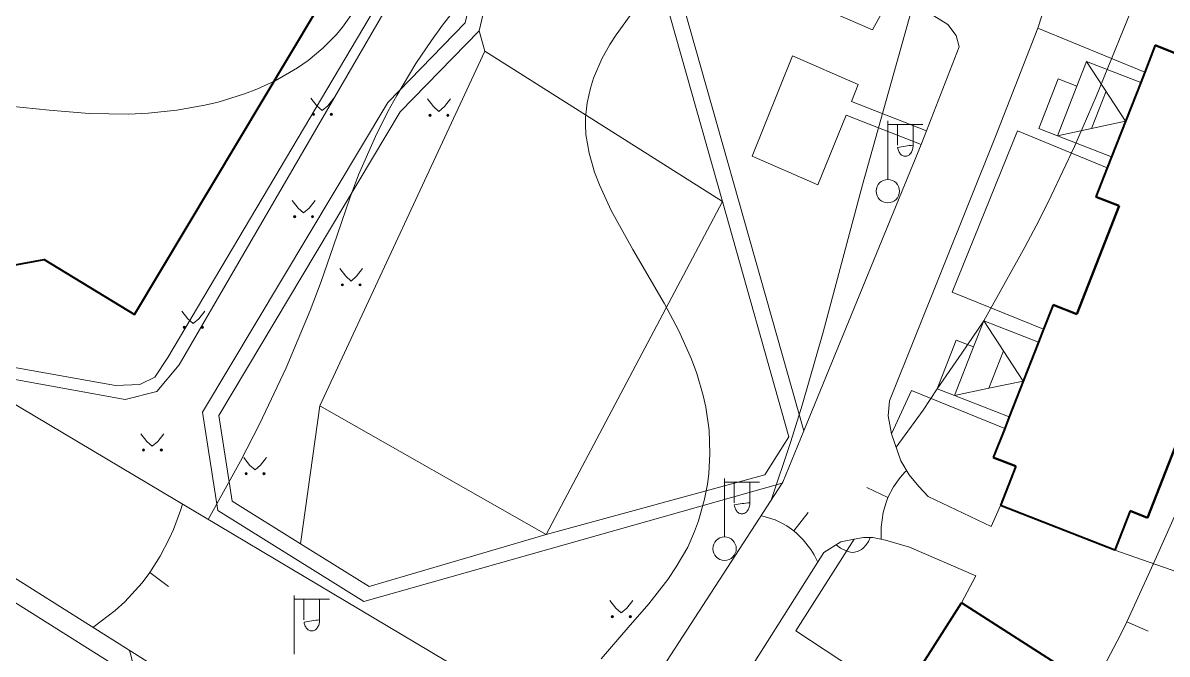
# Model space of a CAD drawing. Extents: x 1000 to 4000, y -5000 to -1000.
# Drawn here: x 1287.2 to 1385.1, y -4195.4 to -4141.5 of the extents above; entities that cross this region are included whole.
import ezdxf

# ---------------------------------------------------------------- set-up
doc = ezdxf.new("R2010")
doc.units = 0
doc.header["$MEASUREMENT"] = 0
for name, color, linetype in [('СЛОЙ_11', 7, 'CONTINUOUS'), ('СЛОЙ_24', 7, 'CONTINUOUS'), ('СЛОЙ_3', 7, 'CONTINUOUS'), ('СЛОЙ_40', 7, 'CONTINUOUS'), ('СЛОЙ_41', 7, 'CONTINUOUS'), ('СЛОЙ_50', 7, 'CONTINUOUS'), ('СЛОЙ_6', 7, 'CONTINUOUS'), ('СЛОЙ_7', 7, 'CONTINUOUS')]:
    doc.layers.add(name, color=color, linetype=linetype)

msp = doc.modelspace()

# ---------------------------------------------------------------- linework, layer by layer
at = {"layer": 'СЛОЙ_11', "color": 253, "linetype": 'Continuous', "lineweight": 0}
for points in [[(1380.614, -4186.54), (1388.947, -4189.455), (1398.981, -4166.741), (1410.26, -4137.126), (1416.213, -4119.963)], [(1255.005, -4166.234), (1295.993, -4173.678), (1298.687, -4172.986), (1300.622, -4170.706), (1322.015, -4133.843)]]:
    msp.add_lwpolyline(points, dxfattribs=at)
at = {"layer": 'СЛОЙ_24', "color": 253, "linetype": 'Continuous', "lineweight": 0}
msp.add_line((1353.341, -4193.451), (1360.428, -4198.082), dxfattribs=at)
for points in [[(1377.968, -4124.698), (1375.878, -4130.19), (1375.878, -4132.848), (1375.666, -4135.116), (1375.453, -4137.526), (1374.036, -4141.933)], [(1316.396, -4190.939), (1303.911, -4183.163), (1302.61, -4174.754), (1318.448, -4148.27), (1325.062, -4141.488), (1327.27, -4132.124), (1327.643, -4126.948)], [(1310.99, -4186.007), (1305.131, -4182.358), (1303.996, -4175.024), (1319.507, -4149.085), (1326.27, -4142.151), (1328.587, -4132.325), (1328.939, -4127.434)], [(1339.942, -4131.562), (1347.064, -4156.736)], [(1341.521, -4132.154), (1354.021, -4176.336)], [(1299.629, -4170.075), (1321.39, -4133.408)], [(1355.911, -4137.551), (1355.284, -4140.08), (1359.891, -4142.083), (1361.326, -4139.456), (1365.153, -4140.889), (1366.348, -4141.605), (1367.066, -4142.56), (1367.305, -4143.516), (1364.515, -4150.708)], [(1374.036, -4141.933), (1370.424, -4151.182)], [(1383.192, -4145.68), (1374.036, -4141.933)], [(1353.069, -4144.303), (1349.601, -4152.871)], [(1353.069, -4144.303), (1358.686, -4146.745)], [(1358.686, -4146.745), (1358.099, -4148.194)], [(1358.099, -4148.194), (1364.515, -4150.708)], [(1357.656, -4149.356), (1355.241, -4155.323)], [(1357.656, -4149.356), (1364.066, -4151.864)], [(1364.515, -4150.708), (1364.066, -4151.864)], [(1372.29, -4150.7), (1366.704, -4164.501)], [(1379.983, -4153.879), (1372.29, -4150.7)], [(1364.066, -4151.864), (1354.021, -4176.336)], [(1370.424, -4151.182), (1361.348, -4173.791)], [(1349.601, -4152.871), (1355.241, -4155.323)], [(1347.064, -4156.736), (1352.759, -4176.866)], [(1374.52, -4167.665), (1366.704, -4164.501)], [(1255.552, -4165.401), (1295.17, -4172.464), (1297.24, -4172.385), (1298.514, -4171.747), (1299.629, -4170.075)], [(1325.35, -4206.296), (1329.389, -4199.561), (1284.651, -4172.951), (1280.773, -4179.48), (1279.009, -4181.037)], [(1363.235, -4172.905), (1361.541, -4176.605)], [(1371.206, -4176.132), (1363.235, -4172.905)], [(1361.348, -4173.791), (1361.232, -4175.064), (1361.541, -4176.605)], [(1354.021, -4176.336), (1352.247, -4180.718), (1352.186, -4180.812)], [(1352.759, -4176.866), (1350.683, -4180.099), (1331.983, -4185.193)], [(1361.541, -4176.605), (1362.33, -4178.899)], [(1362.33, -4178.899), (1363.043, -4180.094), (1363.871, -4181.096), (1364.661, -4181.944), (1370.055, -4184.527), (1370.848, -4182.717)], [(1352.186, -4180.812), (1316.396, -4190.939)], [(1352.186, -4180.812), (1350.56, -4183.317)], [(1350.56, -4183.317), (1341.972, -4196.542), (1335.076, -4207.085)], [(1316.849, -4189.656), (1310.99, -4186.007)], [(1331.983, -4185.193), (1316.849, -4189.656)], [(1358.339, -4185.615), (1353.341, -4193.451)], [(1355.746, -4186.736), (1357.204, -4185.835), (1358.339, -4185.615)], [(1358.339, -4185.615), (1359.142, -4185.46), (1359.933, -4185.464)], [(1359.933, -4185.464), (1361.019, -4185.696), (1363.06, -4186.285), (1368.73, -4188.751), (1367.518, -4191.049)], [(1324.01, -4212.788), (1305.283, -4200.734), (1284.101, -4187.41), (1280.772, -4186.985), (1276.025, -4187.127)], [(1355.746, -4186.736), (1347.317, -4200.017), (1334.337, -4220.085)], [(1302.338, -4202.366), (1302.952, -4201.34), (1282.569, -4188.518), (1276.518, -4188.637)]]:
    msp.add_lwpolyline(points, dxfattribs=at)
at = {"layer": 'СЛОЙ_3', "color": 253, "linetype": 'Continuous', "lineweight": 0}
for p, q in [((1361.215, -4154.859), (1361.215, -4149.859)), ((1361.215, -4152.859), (1361.215, -4149.859)), ((1361.215, -4150.173), (1364.215, -4150.173)), ((1362.036, -4151.941), (1362.036, -4150.173)), ((1363.378, -4151.941), (1363.378, -4150.173)), ((1347.249, -4185.417), (1347.249, -4180.417)), ((1347.249, -4183.417), (1347.249, -4180.417)), ((1347.249, -4180.731), (1350.249, -4180.731)), ((1348.07, -4182.499), (1348.07, -4180.731)), ((1349.412, -4182.499), (1349.412, -4180.731)), ((1310.457, -4195.427), (1310.457, -4190.427)), ((1310.457, -4193.427), (1310.457, -4190.427)), ((1310.457, -4190.741), (1313.457, -4190.741)), ((1311.278, -4192.509), (1311.278, -4190.741)), ((1312.62, -4192.509), (1312.62, -4190.741))]:
    msp.add_line(p, q, dxfattribs=at)
for points in [[(1363.378, -4151.941, -0.035191), (1363.365, -4152.125, -0.036545), (1363.327, -4152.302, -0.03934), (1363.265, -4152.465, -0.0437), (1363.182, -4152.608, -0.049642), (1363.08, -4152.725, -0.056748), (1362.964, -4152.812, -0.0637), (1362.838, -4152.866, -0.068204), (1362.707, -4152.884, -0.068204), (1362.576, -4152.866, -0.0637), (1362.45, -4152.812, -0.056748), (1362.334, -4152.725, -0.049642), (1362.232, -4152.608, -0.0437), (1362.149, -4152.465, -0.03934), (1362.087, -4152.302, -0.036545), (1362.049, -4152.125, -0.035191)], [(1349.412, -4182.499, -0.035191), (1349.399, -4182.683, -0.036545), (1349.361, -4182.86, -0.03934), (1349.299, -4183.023, -0.0437), (1349.216, -4183.166, -0.049642), (1349.114, -4183.283, -0.056748), (1348.998, -4183.37, -0.0637), (1348.872, -4183.424, -0.068204), (1348.741, -4183.442, -0.068204), (1348.61, -4183.424, -0.0637), (1348.484, -4183.37, -0.056748), (1348.368, -4183.283, -0.049642), (1348.266, -4183.166, -0.0437), (1348.183, -4183.023, -0.03934), (1348.121, -4182.86, -0.036545), (1348.083, -4182.683, -0.035191)], [(1312.62, -4192.509, -0.035191), (1312.607, -4192.693, -0.036545), (1312.569, -4192.87, -0.03934), (1312.507, -4193.033, -0.0437), (1312.424, -4193.176, -0.049642), (1312.322, -4193.293, -0.056748), (1312.206, -4193.38, -0.0637), (1312.08, -4193.434, -0.068204), (1311.949, -4193.452, -0.068204), (1311.818, -4193.434, -0.0637), (1311.692, -4193.38, -0.056748), (1311.576, -4193.293, -0.049642), (1311.474, -4193.176, -0.0437), (1311.391, -4193.033, -0.03934), (1311.329, -4192.87, -0.036545), (1311.291, -4192.693, -0.035191)]]:
    msp.add_lwpolyline(points, format="xyb", close=True, dxfattribs=at)
for centre in [(1361.215, -4155.859), (1347.249, -4186.417)]:
    msp.add_circle(centre, 1, dxfattribs=at)
at = {"layer": 'СЛОЙ_40', "color": 253, "linetype": 'Continuous', "lineweight": 0}
for p, q in [((1326.743, -4143.886), (1326.27, -4142.151)), ((1312.65, -4174.219), (1310.99, -4186.007))]:
    msp.add_line(p, q, dxfattribs=at)
for points in [[(1326.743, -4143.886), (1312.65, -4174.219), (1331.983, -4185.193)], [(1347.064, -4156.736), (1326.743, -4143.886)], [(1331.983, -4185.193), (1347.064, -4156.736)]]:
    msp.add_lwpolyline(points, dxfattribs=at)
at = {"layer": 'СЛОЙ_41', "color": 253, "linetype": 'Continuous', "lineweight": 0}
for p, q in [((1311.881, -4147.904), (1312.391, -4148.554)), ((1313.831, -4147.904), (1313.321, -4148.554)), ((1321.851, -4147.982), (1322.361, -4148.632)), ((1323.801, -4147.982), (1323.291, -4148.632)), ((1312.391, -4148.554), (1312.851, -4148.964)), ((1313.321, -4148.554), (1312.851, -4148.964)), ((1322.361, -4148.632), (1322.821, -4149.042)), ((1323.291, -4148.632), (1322.821, -4149.042)), ((1310.277, -4156.658), (1310.787, -4157.308)), ((1312.227, -4156.658), (1311.717, -4157.308)), ((1310.787, -4157.308), (1311.247, -4157.718)), ((1311.717, -4157.308), (1311.247, -4157.718)), ((1314.348, -4162.479), (1314.858, -4163.129)), ((1316.298, -4162.479), (1315.788, -4163.129)), ((1314.858, -4163.129), (1315.318, -4163.539)), ((1315.788, -4163.129), (1315.318, -4163.539)), ((1300.846, -4166.121), (1301.356, -4166.771)), ((1302.796, -4166.121), (1302.286, -4166.771)), ((1301.356, -4166.771), (1301.816, -4167.181)), ((1302.286, -4166.771), (1301.816, -4167.181)), ((1297.344, -4176.594), (1297.854, -4177.244)), ((1297.854, -4177.244), (1298.314, -4177.654)), ((1298.784, -4177.244), (1298.314, -4177.654)), ((1299.294, -4176.594), (1298.784, -4177.244)), ((1306.126, -4178.621), (1306.636, -4179.271)), ((1306.636, -4179.271), (1307.096, -4179.681)), ((1307.566, -4179.271), (1307.096, -4179.681)), ((1308.076, -4178.621), (1307.566, -4179.271)), ((1337.448, -4190.846), (1337.958, -4191.496)), ((1339.398, -4190.846), (1338.888, -4191.496)), ((1337.958, -4191.496), (1338.418, -4191.906)), ((1338.888, -4191.496), (1338.418, -4191.906))]:
    msp.add_line(p, q, dxfattribs=at)
for centre in [(1312.095, -4149.294), (1313.616, -4149.294), (1322.065, -4149.372), (1323.586, -4149.372), (1310.491, -4158.048), (1312.012, -4158.048), (1314.562, -4163.867), (1316.083, -4163.867), (1301.06, -4167.511), (1302.581, -4167.511), (1297.558, -4177.982), (1299.079, -4177.982), (1306.34, -4180.009), (1307.861, -4180.009), (1337.662, -4192.234), (1339.183, -4192.234)]:
    msp.add_circle(centre, 0.0976, dxfattribs=at)
for points in [[(1311.999, -4149.313), (1311.997, -4149.294), (1311.999, -4149.274)], [(1312.005, -4149.331), (1311.999, -4149.274), (1312.005, -4149.256)], [(1311.999, -4149.313), (1311.999, -4149.274), (1312.005, -4149.331)], [(1312.014, -4149.348), (1312.005, -4149.256), (1312.014, -4149.239)], [(1312.005, -4149.331), (1312.005, -4149.256), (1312.014, -4149.348)], [(1312.026, -4149.363), (1312.014, -4149.239), (1312.026, -4149.225)], [(1312.014, -4149.348), (1312.014, -4149.239), (1312.026, -4149.363)], [(1312.041, -4149.375), (1312.026, -4149.225), (1312.041, -4149.212)], [(1312.026, -4149.363), (1312.026, -4149.225), (1312.041, -4149.375)], [(1312.058, -4149.384), (1312.041, -4149.212), (1312.058, -4149.203)], [(1312.041, -4149.375), (1312.041, -4149.212), (1312.058, -4149.384)], [(1312.076, -4149.389), (1312.058, -4149.203), (1312.076, -4149.198)], [(1312.058, -4149.384), (1312.058, -4149.203), (1312.076, -4149.389)], [(1312.095, -4149.391), (1312.076, -4149.198), (1312.095, -4149.196)], [(1312.076, -4149.389), (1312.076, -4149.198), (1312.095, -4149.391)], [(1313.52, -4149.313), (1313.518, -4149.294), (1313.52, -4149.274)], [(1313.526, -4149.331), (1313.52, -4149.274), (1313.526, -4149.256)], [(1313.52, -4149.313), (1313.52, -4149.274), (1313.526, -4149.331)], [(1313.535, -4149.348), (1313.526, -4149.256), (1313.535, -4149.239)], [(1313.526, -4149.331), (1313.526, -4149.256), (1313.535, -4149.348)], [(1313.547, -4149.363), (1313.535, -4149.239), (1313.547, -4149.225)], [(1313.535, -4149.348), (1313.535, -4149.239), (1313.547, -4149.363)], [(1313.562, -4149.375), (1313.547, -4149.225), (1313.562, -4149.212)], [(1313.547, -4149.363), (1313.547, -4149.225), (1313.562, -4149.375)], [(1313.579, -4149.384), (1313.562, -4149.212), (1313.579, -4149.203)], [(1313.562, -4149.375), (1313.562, -4149.212), (1313.579, -4149.384)], [(1313.597, -4149.389), (1313.579, -4149.203), (1313.597, -4149.198)], [(1313.579, -4149.384), (1313.579, -4149.203), (1313.597, -4149.389)], [(1313.616, -4149.391), (1313.597, -4149.198), (1313.616, -4149.196)], [(1313.597, -4149.389), (1313.597, -4149.198), (1313.616, -4149.391)], [(1321.969, -4149.391), (1321.967, -4149.372), (1321.969, -4149.352)], [(1321.975, -4149.409), (1321.969, -4149.352), (1321.975, -4149.334)], [(1321.969, -4149.391), (1321.969, -4149.352), (1321.975, -4149.409)], [(1321.984, -4149.426), (1321.975, -4149.334), (1321.984, -4149.317)], [(1321.975, -4149.409), (1321.975, -4149.334), (1321.984, -4149.426)], [(1321.996, -4149.441), (1321.984, -4149.317), (1321.996, -4149.303)], [(1321.984, -4149.426), (1321.984, -4149.317), (1321.996, -4149.441)], [(1322.011, -4149.453), (1321.996, -4149.303), (1322.011, -4149.29)], [(1321.996, -4149.441), (1321.996, -4149.303), (1322.011, -4149.453)], [(1322.028, -4149.462), (1322.011, -4149.29), (1322.028, -4149.281)], [(1322.011, -4149.453), (1322.011, -4149.29), (1322.028, -4149.462)], [(1322.046, -4149.467), (1322.028, -4149.281), (1322.046, -4149.276)], [(1322.028, -4149.462), (1322.028, -4149.281), (1322.046, -4149.467)], [(1322.065, -4149.469), (1322.046, -4149.276), (1322.065, -4149.274)], [(1322.046, -4149.467), (1322.046, -4149.276), (1322.065, -4149.469)], [(1323.49, -4149.391), (1323.488, -4149.372), (1323.49, -4149.352)], [(1323.496, -4149.409), (1323.49, -4149.352), (1323.496, -4149.334)], [(1323.49, -4149.391), (1323.49, -4149.352), (1323.496, -4149.409)], [(1323.505, -4149.426), (1323.496, -4149.334), (1323.505, -4149.317)], [(1323.496, -4149.409), (1323.496, -4149.334), (1323.505, -4149.426)], [(1323.517, -4149.441), (1323.505, -4149.317), (1323.517, -4149.303)], [(1323.505, -4149.426), (1323.505, -4149.317), (1323.517, -4149.441)], [(1323.532, -4149.453), (1323.517, -4149.303), (1323.532, -4149.29)], [(1323.517, -4149.441), (1323.517, -4149.303), (1323.532, -4149.453)], [(1323.549, -4149.462), (1323.532, -4149.29), (1323.549, -4149.281)], [(1323.532, -4149.453), (1323.532, -4149.29), (1323.549, -4149.462)], [(1323.567, -4149.467), (1323.549, -4149.281), (1323.567, -4149.276)], [(1323.549, -4149.462), (1323.549, -4149.281), (1323.567, -4149.467)], [(1323.586, -4149.469), (1323.567, -4149.276), (1323.586, -4149.274)], [(1323.567, -4149.467), (1323.567, -4149.276), (1323.586, -4149.469)], [(1310.395, -4158.067), (1310.393, -4158.048), (1310.395, -4158.028)], [(1310.401, -4158.085), (1310.395, -4158.028), (1310.401, -4158.01)], [(1310.395, -4158.067), (1310.395, -4158.028), (1310.401, -4158.085)], [(1310.41, -4158.102), (1310.401, -4158.01), (1310.41, -4157.993)], [(1310.401, -4158.085), (1310.401, -4158.01), (1310.41, -4158.102)], [(1310.422, -4158.117), (1310.41, -4157.993), (1310.422, -4157.979)], [(1310.41, -4158.102), (1310.41, -4157.993), (1310.422, -4158.117)], [(1310.437, -4158.129), (1310.422, -4157.979), (1310.437, -4157.966)], [(1310.422, -4158.117), (1310.422, -4157.979), (1310.437, -4158.129)], [(1310.454, -4158.138), (1310.437, -4157.966), (1310.454, -4157.957)], [(1310.437, -4158.129), (1310.437, -4157.966), (1310.454, -4158.138)], [(1310.472, -4158.143), (1310.454, -4157.957), (1310.472, -4157.952)], [(1310.454, -4158.138), (1310.454, -4157.957), (1310.472, -4158.143)], [(1310.491, -4158.145), (1310.472, -4157.952), (1310.491, -4157.95)], [(1310.472, -4158.143), (1310.472, -4157.952), (1310.491, -4158.145)], [(1311.916, -4158.067), (1311.914, -4158.048), (1311.916, -4158.028)], [(1311.922, -4158.085), (1311.916, -4158.028), (1311.922, -4158.01)], [(1311.916, -4158.067), (1311.916, -4158.028), (1311.922, -4158.085)], [(1311.931, -4158.102), (1311.922, -4158.01), (1311.931, -4157.993)], [(1311.922, -4158.085), (1311.922, -4158.01), (1311.931, -4158.102)], [(1311.943, -4158.117), (1311.931, -4157.993), (1311.943, -4157.979)], [(1311.931, -4158.102), (1311.931, -4157.993), (1311.943, -4158.117)], [(1311.958, -4158.129), (1311.943, -4157.979), (1311.958, -4157.966)], [(1311.943, -4158.117), (1311.943, -4157.979), (1311.958, -4158.129)], [(1311.975, -4158.138), (1311.958, -4157.966), (1311.975, -4157.957)], [(1311.958, -4158.129), (1311.958, -4157.966), (1311.975, -4158.138)], [(1311.993, -4158.143), (1311.975, -4157.957), (1311.993, -4157.952)], [(1311.975, -4158.138), (1311.975, -4157.957), (1311.993, -4158.143)], [(1312.012, -4158.145), (1311.993, -4157.952), (1312.012, -4157.95)], [(1311.993, -4158.143), (1311.993, -4157.952), (1312.012, -4158.145)], [(1314.466, -4163.886), (1314.464, -4163.867), (1314.466, -4163.848)], [(1314.471, -4163.904), (1314.466, -4163.848), (1314.471, -4163.83)], [(1314.466, -4163.886), (1314.466, -4163.848), (1314.471, -4163.904)], [(1314.48, -4163.921), (1314.471, -4163.83), (1314.48, -4163.813)], [(1314.471, -4163.904), (1314.471, -4163.83), (1314.48, -4163.921)], [(1314.493, -4163.936), (1314.48, -4163.813), (1314.493, -4163.798)], [(1314.48, -4163.921), (1314.48, -4163.813), (1314.493, -4163.936)], [(1314.507, -4163.948), (1314.493, -4163.798), (1314.507, -4163.786)], [(1314.493, -4163.936), (1314.493, -4163.798), (1314.507, -4163.948)], [(1314.524, -4163.957), (1314.507, -4163.786), (1314.524, -4163.777)], [(1314.507, -4163.948), (1314.507, -4163.786), (1314.524, -4163.957)], [(1314.543, -4163.963), (1314.524, -4163.777), (1314.543, -4163.771)], [(1314.524, -4163.957), (1314.524, -4163.777), (1314.543, -4163.963)], [(1314.562, -4163.965), (1314.543, -4163.771), (1314.562, -4163.769)], [(1314.543, -4163.963), (1314.543, -4163.771), (1314.562, -4163.965)], [(1315.987, -4163.886), (1315.985, -4163.867), (1315.987, -4163.848)], [(1315.992, -4163.904), (1315.987, -4163.848), (1315.992, -4163.83)], [(1315.987, -4163.886), (1315.987, -4163.848), (1315.992, -4163.904)], [(1316.001, -4163.921), (1315.992, -4163.83), (1316.001, -4163.813)], [(1315.992, -4163.904), (1315.992, -4163.83), (1316.001, -4163.921)], [(1316.014, -4163.936), (1316.001, -4163.813), (1316.014, -4163.798)], [(1316.001, -4163.921), (1316.001, -4163.813), (1316.014, -4163.936)], [(1316.028, -4163.948), (1316.014, -4163.798), (1316.028, -4163.786)], [(1316.014, -4163.936), (1316.014, -4163.798), (1316.028, -4163.948)], [(1316.045, -4163.957), (1316.028, -4163.786), (1316.045, -4163.777)], [(1316.028, -4163.948), (1316.028, -4163.786), (1316.045, -4163.957)], [(1316.064, -4163.963), (1316.045, -4163.777), (1316.064, -4163.771)], [(1316.045, -4163.957), (1316.045, -4163.777), (1316.064, -4163.963)], [(1316.083, -4163.965), (1316.064, -4163.771), (1316.083, -4163.769)], [(1316.064, -4163.963), (1316.064, -4163.771), (1316.083, -4163.965)], [(1300.964, -4167.53), (1300.962, -4167.511), (1300.964, -4167.491)], [(1300.97, -4167.548), (1300.964, -4167.491), (1300.97, -4167.473)], [(1300.964, -4167.53), (1300.964, -4167.491), (1300.97, -4167.548)], [(1300.979, -4167.565), (1300.97, -4167.473), (1300.979, -4167.456)], [(1300.97, -4167.548), (1300.97, -4167.473), (1300.979, -4167.565)], [(1300.991, -4167.58), (1300.979, -4167.456), (1300.991, -4167.442)], [(1300.979, -4167.565), (1300.979, -4167.456), (1300.991, -4167.58)], [(1301.006, -4167.592), (1300.991, -4167.442), (1301.006, -4167.429)], [(1300.991, -4167.58), (1300.991, -4167.442), (1301.006, -4167.592)], [(1301.023, -4167.601), (1301.006, -4167.429), (1301.023, -4167.42)], [(1301.006, -4167.592), (1301.006, -4167.429), (1301.023, -4167.601)], [(1301.041, -4167.606), (1301.023, -4167.42), (1301.041, -4167.415)], [(1301.023, -4167.601), (1301.023, -4167.42), (1301.041, -4167.606)], [(1301.06, -4167.608), (1301.041, -4167.415), (1301.06, -4167.413)], [(1301.041, -4167.606), (1301.041, -4167.415), (1301.06, -4167.608)], [(1302.485, -4167.53), (1302.483, -4167.511), (1302.485, -4167.491)], [(1302.491, -4167.548), (1302.485, -4167.491), (1302.491, -4167.473)], [(1302.485, -4167.53), (1302.485, -4167.491), (1302.491, -4167.548)], [(1302.5, -4167.565), (1302.491, -4167.473), (1302.5, -4167.456)], [(1302.491, -4167.548), (1302.491, -4167.473), (1302.5, -4167.565)], [(1302.512, -4167.58), (1302.5, -4167.456), (1302.512, -4167.442)], [(1302.5, -4167.565), (1302.5, -4167.456), (1302.512, -4167.58)], [(1302.527, -4167.592), (1302.512, -4167.442), (1302.527, -4167.429)], [(1302.512, -4167.58), (1302.512, -4167.442), (1302.527, -4167.592)], [(1302.544, -4167.601), (1302.527, -4167.429), (1302.544, -4167.42)], [(1302.527, -4167.592), (1302.527, -4167.429), (1302.544, -4167.601)], [(1302.562, -4167.606), (1302.544, -4167.42), (1302.562, -4167.415)], [(1302.544, -4167.601), (1302.544, -4167.42), (1302.562, -4167.606)], [(1302.581, -4167.608), (1302.562, -4167.415), (1302.581, -4167.413)], [(1302.562, -4167.606), (1302.562, -4167.415), (1302.581, -4167.608)], [(1297.462, -4178.001), (1297.46, -4177.982), (1297.462, -4177.963)], [(1297.467, -4178.019), (1297.462, -4177.963), (1297.467, -4177.945)], [(1297.462, -4178.001), (1297.462, -4177.963), (1297.467, -4178.019)], [(1297.476, -4178.036), (1297.467, -4177.945), (1297.476, -4177.928)], [(1297.467, -4178.019), (1297.467, -4177.945), (1297.476, -4178.036)], [(1297.489, -4178.051), (1297.476, -4177.928), (1297.489, -4177.913)], [(1297.476, -4178.036), (1297.476, -4177.928), (1297.489, -4178.051)], [(1297.503, -4178.063), (1297.489, -4177.913), (1297.503, -4177.901)], [(1297.489, -4178.051), (1297.489, -4177.913), (1297.503, -4178.063)], [(1297.52, -4178.072), (1297.503, -4177.901), (1297.52, -4177.892)], [(1297.503, -4178.063), (1297.503, -4177.901), (1297.52, -4178.072)], [(1297.539, -4178.078), (1297.52, -4177.892), (1297.539, -4177.886)], [(1297.52, -4178.072), (1297.52, -4177.892), (1297.539, -4178.078)], [(1297.558, -4178.08), (1297.539, -4177.886), (1297.558, -4177.884)], [(1297.539, -4178.078), (1297.539, -4177.886), (1297.558, -4178.08)], [(1298.983, -4178.001), (1298.981, -4177.982), (1298.983, -4177.963)], [(1298.988, -4178.019), (1298.983, -4177.963), (1298.988, -4177.945)], [(1298.983, -4178.001), (1298.983, -4177.963), (1298.988, -4178.019)], [(1298.997, -4178.036), (1298.988, -4177.945), (1298.997, -4177.928)], [(1298.988, -4178.019), (1298.988, -4177.945), (1298.997, -4178.036)], [(1299.01, -4178.051), (1298.997, -4177.928), (1299.01, -4177.913)], [(1298.997, -4178.036), (1298.997, -4177.928), (1299.01, -4178.051)], [(1299.024, -4178.063), (1299.01, -4177.913), (1299.024, -4177.901)], [(1299.01, -4178.051), (1299.01, -4177.913), (1299.024, -4178.063)], [(1299.041, -4178.072), (1299.024, -4177.901), (1299.041, -4177.892)], [(1299.024, -4178.063), (1299.024, -4177.901), (1299.041, -4178.072)], [(1299.06, -4178.078), (1299.041, -4177.892), (1299.06, -4177.886)], [(1299.041, -4178.072), (1299.041, -4177.892), (1299.06, -4178.078)], [(1299.079, -4178.08), (1299.06, -4177.886), (1299.079, -4177.884)], [(1299.06, -4178.078), (1299.06, -4177.886), (1299.079, -4178.08)], [(1306.244, -4180.028), (1306.242, -4180.009), (1306.244, -4179.99)], [(1306.249, -4180.046), (1306.244, -4179.99), (1306.249, -4179.972)], [(1306.244, -4180.028), (1306.244, -4179.99), (1306.249, -4180.046)], [(1306.258, -4180.063), (1306.249, -4179.972), (1306.258, -4179.955)], [(1306.249, -4180.046), (1306.249, -4179.972), (1306.258, -4180.063)], [(1306.271, -4180.078), (1306.258, -4179.955), (1306.271, -4179.94)], [(1306.258, -4180.063), (1306.258, -4179.955), (1306.271, -4180.078)], [(1306.285, -4180.09), (1306.271, -4179.94), (1306.285, -4179.928)], [(1306.271, -4180.078), (1306.271, -4179.94), (1306.285, -4180.09)], [(1306.302, -4180.099), (1306.285, -4179.928), (1306.302, -4179.919)], [(1306.285, -4180.09), (1306.285, -4179.928), (1306.302, -4180.099)], [(1306.321, -4180.105), (1306.302, -4179.919), (1306.321, -4179.913)], [(1306.302, -4180.099), (1306.302, -4179.919), (1306.321, -4180.105)], [(1306.34, -4180.107), (1306.321, -4179.913), (1306.34, -4179.911)], [(1306.321, -4180.105), (1306.321, -4179.913), (1306.34, -4180.107)], [(1307.765, -4180.028), (1307.763, -4180.009), (1307.765, -4179.99)], [(1307.77, -4180.046), (1307.765, -4179.99), (1307.77, -4179.972)], [(1307.765, -4180.028), (1307.765, -4179.99), (1307.77, -4180.046)], [(1307.779, -4180.063), (1307.77, -4179.972), (1307.779, -4179.955)], [(1307.77, -4180.046), (1307.77, -4179.972), (1307.779, -4180.063)], [(1307.792, -4180.078), (1307.779, -4179.955), (1307.792, -4179.94)], [(1307.779, -4180.063), (1307.779, -4179.955), (1307.792, -4180.078)], [(1307.806, -4180.09), (1307.792, -4179.94), (1307.806, -4179.928)], [(1307.792, -4180.078), (1307.792, -4179.94), (1307.806, -4180.09)], [(1307.823, -4180.099), (1307.806, -4179.928), (1307.823, -4179.919)], [(1307.806, -4180.09), (1307.806, -4179.928), (1307.823, -4180.099)], [(1307.842, -4180.105), (1307.823, -4179.919), (1307.842, -4179.913)], [(1307.823, -4180.099), (1307.823, -4179.919), (1307.842, -4180.105)], [(1307.861, -4180.107), (1307.842, -4179.913), (1307.861, -4179.911)], [(1307.842, -4180.105), (1307.842, -4179.913), (1307.861, -4180.107)], [(1337.566, -4192.253), (1337.564, -4192.234), (1337.566, -4192.215)], [(1337.571, -4192.271), (1337.566, -4192.215), (1337.571, -4192.197)], [(1337.566, -4192.253), (1337.566, -4192.215), (1337.571, -4192.271)], [(1337.58, -4192.288), (1337.571, -4192.197), (1337.58, -4192.18)], [(1337.571, -4192.271), (1337.571, -4192.197), (1337.58, -4192.288)], [(1337.593, -4192.303), (1337.58, -4192.18), (1337.593, -4192.165)], [(1337.58, -4192.288), (1337.58, -4192.18), (1337.593, -4192.303)], [(1337.607, -4192.315), (1337.593, -4192.165), (1337.607, -4192.153)], [(1337.593, -4192.303), (1337.593, -4192.165), (1337.607, -4192.315)], [(1337.624, -4192.324), (1337.607, -4192.153), (1337.624, -4192.144)], [(1337.607, -4192.315), (1337.607, -4192.153), (1337.624, -4192.324)], [(1337.643, -4192.33), (1337.624, -4192.144), (1337.643, -4192.138)], [(1337.624, -4192.324), (1337.624, -4192.144), (1337.643, -4192.33)], [(1337.662, -4192.332), (1337.643, -4192.138), (1337.662, -4192.136)], [(1337.643, -4192.33), (1337.643, -4192.138), (1337.662, -4192.332)], [(1339.087, -4192.253), (1339.085, -4192.234), (1339.087, -4192.215)], [(1339.092, -4192.271), (1339.087, -4192.215), (1339.092, -4192.197)], [(1339.087, -4192.253), (1339.087, -4192.215), (1339.092, -4192.271)], [(1339.101, -4192.288), (1339.092, -4192.197), (1339.101, -4192.18)], [(1339.092, -4192.271), (1339.092, -4192.197), (1339.101, -4192.288)], [(1339.114, -4192.303), (1339.101, -4192.18), (1339.114, -4192.165)], [(1339.101, -4192.288), (1339.101, -4192.18), (1339.114, -4192.303)], [(1339.128, -4192.315), (1339.114, -4192.165), (1339.128, -4192.153)], [(1339.114, -4192.303), (1339.114, -4192.165), (1339.128, -4192.315)], [(1339.145, -4192.324), (1339.128, -4192.153), (1339.145, -4192.144)], [(1339.128, -4192.315), (1339.128, -4192.153), (1339.145, -4192.324)], [(1339.164, -4192.33), (1339.145, -4192.144), (1339.164, -4192.138)], [(1339.145, -4192.324), (1339.145, -4192.144), (1339.164, -4192.33)], [(1339.183, -4192.332), (1339.164, -4192.138), (1339.183, -4192.136)], [(1339.164, -4192.33), (1339.164, -4192.138), (1339.183, -4192.332)]]:
    msp.add_solid(points, dxfattribs=at)
at = {"layer": 'СЛОЙ_41', "color": 253, "linetype": 'Continuous', "lineweight": 0, "extrusion": (0, 0, -1)}
for points in [[(-1312.095, -4149.391), (-1312.095, -4149.196), (-1312.114, -4149.389)], [(-1312.114, -4149.389), (-1312.095, -4149.196), (-1312.114, -4149.198)], [(-1312.114, -4149.389), (-1312.114, -4149.198), (-1312.132, -4149.384)], [(-1312.132, -4149.384), (-1312.114, -4149.198), (-1312.132, -4149.203)], [(-1312.132, -4149.384), (-1312.132, -4149.203), (-1312.149, -4149.375)], [(-1312.149, -4149.375), (-1312.132, -4149.203), (-1312.149, -4149.212)], [(-1312.149, -4149.375), (-1312.149, -4149.212), (-1312.164, -4149.363)], [(-1312.164, -4149.363), (-1312.149, -4149.212), (-1312.164, -4149.225)], [(-1312.164, -4149.363), (-1312.164, -4149.225), (-1312.176, -4149.348)], [(-1312.176, -4149.348), (-1312.164, -4149.225), (-1312.176, -4149.239)], [(-1312.176, -4149.348), (-1312.176, -4149.239), (-1312.185, -4149.331)], [(-1312.185, -4149.331), (-1312.176, -4149.239), (-1312.185, -4149.256)], [(-1312.185, -4149.331), (-1312.185, -4149.256), (-1312.191, -4149.313)], [(-1312.191, -4149.313), (-1312.185, -4149.256), (-1312.191, -4149.274)], [(-1312.191, -4149.313), (-1312.191, -4149.274), (-1312.193, -4149.294)], [(-1313.616, -4149.391), (-1313.616, -4149.196), (-1313.635, -4149.389)], [(-1313.635, -4149.389), (-1313.616, -4149.196), (-1313.635, -4149.198)], [(-1313.635, -4149.389), (-1313.635, -4149.198), (-1313.653, -4149.384)], [(-1313.653, -4149.384), (-1313.635, -4149.198), (-1313.653, -4149.203)], [(-1313.653, -4149.384), (-1313.653, -4149.203), (-1313.67, -4149.375)], [(-1313.67, -4149.375), (-1313.653, -4149.203), (-1313.67, -4149.212)], [(-1313.67, -4149.375), (-1313.67, -4149.212), (-1313.685, -4149.363)], [(-1313.685, -4149.363), (-1313.67, -4149.212), (-1313.685, -4149.225)], [(-1313.685, -4149.363), (-1313.685, -4149.225), (-1313.697, -4149.348)], [(-1313.697, -4149.348), (-1313.685, -4149.225), (-1313.697, -4149.239)], [(-1313.697, -4149.348), (-1313.697, -4149.239), (-1313.706, -4149.331)], [(-1313.706, -4149.331), (-1313.697, -4149.239), (-1313.706, -4149.256)], [(-1313.706, -4149.331), (-1313.706, -4149.256), (-1313.712, -4149.313)], [(-1313.712, -4149.313), (-1313.706, -4149.256), (-1313.712, -4149.274)], [(-1313.712, -4149.313), (-1313.712, -4149.274), (-1313.714, -4149.294)], [(-1322.065, -4149.469), (-1322.065, -4149.274), (-1322.084, -4149.467)], [(-1322.084, -4149.467), (-1322.065, -4149.274), (-1322.084, -4149.276)], [(-1322.084, -4149.467), (-1322.084, -4149.276), (-1322.102, -4149.462)], [(-1322.102, -4149.462), (-1322.084, -4149.276), (-1322.102, -4149.281)], [(-1322.102, -4149.462), (-1322.102, -4149.281), (-1322.119, -4149.453)], [(-1322.119, -4149.453), (-1322.102, -4149.281), (-1322.119, -4149.29)], [(-1322.119, -4149.453), (-1322.119, -4149.29), (-1322.134, -4149.441)], [(-1322.134, -4149.441), (-1322.119, -4149.29), (-1322.134, -4149.303)], [(-1322.134, -4149.441), (-1322.134, -4149.303), (-1322.146, -4149.426)], [(-1322.146, -4149.426), (-1322.134, -4149.303), (-1322.146, -4149.317)], [(-1322.146, -4149.426), (-1322.146, -4149.317), (-1322.155, -4149.409)], [(-1322.155, -4149.409), (-1322.146, -4149.317), (-1322.155, -4149.334)], [(-1322.155, -4149.409), (-1322.155, -4149.334), (-1322.161, -4149.391)], [(-1322.161, -4149.391), (-1322.155, -4149.334), (-1322.161, -4149.352)], [(-1322.161, -4149.391), (-1322.161, -4149.352), (-1322.163, -4149.372)], [(-1323.586, -4149.469), (-1323.586, -4149.274), (-1323.605, -4149.467)], [(-1323.605, -4149.467), (-1323.586, -4149.274), (-1323.605, -4149.276)], [(-1323.605, -4149.467), (-1323.605, -4149.276), (-1323.623, -4149.462)], [(-1323.623, -4149.462), (-1323.605, -4149.276), (-1323.623, -4149.281)], [(-1323.623, -4149.462), (-1323.623, -4149.281), (-1323.64, -4149.453)], [(-1323.64, -4149.453), (-1323.623, -4149.281), (-1323.64, -4149.29)], [(-1323.64, -4149.453), (-1323.64, -4149.29), (-1323.655, -4149.441)], [(-1323.655, -4149.441), (-1323.64, -4149.29), (-1323.655, -4149.303)], [(-1323.655, -4149.441), (-1323.655, -4149.303), (-1323.667, -4149.426)], [(-1323.667, -4149.426), (-1323.655, -4149.303), (-1323.667, -4149.317)], [(-1323.667, -4149.426), (-1323.667, -4149.317), (-1323.676, -4149.409)], [(-1323.676, -4149.409), (-1323.667, -4149.317), (-1323.676, -4149.334)], [(-1323.676, -4149.409), (-1323.676, -4149.334), (-1323.682, -4149.391)], [(-1323.682, -4149.391), (-1323.676, -4149.334), (-1323.682, -4149.352)], [(-1323.682, -4149.391), (-1323.682, -4149.352), (-1323.684, -4149.372)], [(-1310.491, -4158.145), (-1310.491, -4157.95), (-1310.51, -4158.143)], [(-1310.51, -4158.143), (-1310.491, -4157.95), (-1310.51, -4157.952)], [(-1310.51, -4158.143), (-1310.51, -4157.952), (-1310.528, -4158.138)], [(-1310.528, -4158.138), (-1310.51, -4157.952), (-1310.528, -4157.957)], [(-1310.528, -4158.138), (-1310.528, -4157.957), (-1310.545, -4158.129)], [(-1310.545, -4158.129), (-1310.528, -4157.957), (-1310.545, -4157.966)], [(-1310.545, -4158.129), (-1310.545, -4157.966), (-1310.56, -4158.117)], [(-1310.56, -4158.117), (-1310.545, -4157.966), (-1310.56, -4157.979)], [(-1310.56, -4158.117), (-1310.56, -4157.979), (-1310.572, -4158.102)], [(-1310.572, -4158.102), (-1310.56, -4157.979), (-1310.572, -4157.993)], [(-1310.572, -4158.102), (-1310.572, -4157.993), (-1310.581, -4158.085)], [(-1310.581, -4158.085), (-1310.572, -4157.993), (-1310.581, -4158.01)], [(-1310.581, -4158.085), (-1310.581, -4158.01), (-1310.587, -4158.067)], [(-1310.587, -4158.067), (-1310.581, -4158.01), (-1310.587, -4158.028)], [(-1310.587, -4158.067), (-1310.587, -4158.028), (-1310.589, -4158.048)], [(-1312.012, -4158.145), (-1312.012, -4157.95), (-1312.031, -4158.143)], [(-1312.031, -4158.143), (-1312.012, -4157.95), (-1312.031, -4157.952)], [(-1312.031, -4158.143), (-1312.031, -4157.952), (-1312.049, -4158.138)], [(-1312.049, -4158.138), (-1312.031, -4157.952), (-1312.049, -4157.957)], [(-1312.049, -4158.138), (-1312.049, -4157.957), (-1312.066, -4158.129)], [(-1312.066, -4158.129), (-1312.049, -4157.957), (-1312.066, -4157.966)], [(-1312.066, -4158.129), (-1312.066, -4157.966), (-1312.081, -4158.117)], [(-1312.081, -4158.117), (-1312.066, -4157.966), (-1312.081, -4157.979)], [(-1312.081, -4158.117), (-1312.081, -4157.979), (-1312.093, -4158.102)], [(-1312.093, -4158.102), (-1312.081, -4157.979), (-1312.093, -4157.993)], [(-1312.093, -4158.102), (-1312.093, -4157.993), (-1312.102, -4158.085)], [(-1312.102, -4158.085), (-1312.093, -4157.993), (-1312.102, -4158.01)], [(-1312.102, -4158.085), (-1312.102, -4158.01), (-1312.108, -4158.067)], [(-1312.108, -4158.067), (-1312.102, -4158.01), (-1312.108, -4158.028)], [(-1312.108, -4158.067), (-1312.108, -4158.028), (-1312.11, -4158.048)], [(-1314.562, -4163.965), (-1314.562, -4163.769), (-1314.581, -4163.963)], [(-1314.581, -4163.963), (-1314.562, -4163.769), (-1314.581, -4163.771)], [(-1314.581, -4163.963), (-1314.581, -4163.771), (-1314.599, -4163.957)], [(-1314.599, -4163.957), (-1314.581, -4163.771), (-1314.599, -4163.777)], [(-1314.599, -4163.957), (-1314.599, -4163.777), (-1314.616, -4163.948)], [(-1314.616, -4163.948), (-1314.599, -4163.777), (-1314.616, -4163.786)], [(-1314.616, -4163.948), (-1314.616, -4163.786), (-1314.631, -4163.936)], [(-1314.631, -4163.936), (-1314.616, -4163.786), (-1314.631, -4163.798)], [(-1314.631, -4163.936), (-1314.631, -4163.798), (-1314.643, -4163.921)], [(-1314.643, -4163.921), (-1314.631, -4163.798), (-1314.643, -4163.813)], [(-1314.643, -4163.921), (-1314.643, -4163.813), (-1314.652, -4163.904)], [(-1314.652, -4163.904), (-1314.643, -4163.813), (-1314.652, -4163.83)], [(-1314.652, -4163.904), (-1314.652, -4163.83), (-1314.657, -4163.886)], [(-1314.657, -4163.886), (-1314.652, -4163.83), (-1314.657, -4163.848)], [(-1314.657, -4163.886), (-1314.657, -4163.848), (-1314.659, -4163.867)], [(-1316.083, -4163.965), (-1316.083, -4163.769), (-1316.102, -4163.963)], [(-1316.102, -4163.963), (-1316.083, -4163.769), (-1316.102, -4163.771)], [(-1316.102, -4163.963), (-1316.102, -4163.771), (-1316.12, -4163.957)], [(-1316.12, -4163.957), (-1316.102, -4163.771), (-1316.12, -4163.777)], [(-1316.12, -4163.957), (-1316.12, -4163.777), (-1316.137, -4163.948)], [(-1316.137, -4163.948), (-1316.12, -4163.777), (-1316.137, -4163.786)], [(-1316.137, -4163.948), (-1316.137, -4163.786), (-1316.152, -4163.936)], [(-1316.152, -4163.936), (-1316.137, -4163.786), (-1316.152, -4163.798)], [(-1316.152, -4163.936), (-1316.152, -4163.798), (-1316.164, -4163.921)], [(-1316.164, -4163.921), (-1316.152, -4163.798), (-1316.164, -4163.813)], [(-1316.164, -4163.921), (-1316.164, -4163.813), (-1316.173, -4163.904)], [(-1316.173, -4163.904), (-1316.164, -4163.813), (-1316.173, -4163.83)], [(-1316.173, -4163.904), (-1316.173, -4163.83), (-1316.178, -4163.886)], [(-1316.178, -4163.886), (-1316.173, -4163.83), (-1316.178, -4163.848)], [(-1316.178, -4163.886), (-1316.178, -4163.848), (-1316.18, -4163.867)], [(-1301.06, -4167.608), (-1301.06, -4167.413), (-1301.079, -4167.606)], [(-1301.079, -4167.606), (-1301.06, -4167.413), (-1301.079, -4167.415)], [(-1301.079, -4167.606), (-1301.079, -4167.415), (-1301.097, -4167.601)], [(-1301.097, -4167.601), (-1301.079, -4167.415), (-1301.097, -4167.42)], [(-1301.097, -4167.601), (-1301.097, -4167.42), (-1301.114, -4167.592)], [(-1301.114, -4167.592), (-1301.097, -4167.42), (-1301.114, -4167.429)], [(-1301.114, -4167.592), (-1301.114, -4167.429), (-1301.129, -4167.58)], [(-1301.129, -4167.58), (-1301.114, -4167.429), (-1301.129, -4167.442)], [(-1301.129, -4167.58), (-1301.129, -4167.442), (-1301.141, -4167.565)], [(-1301.141, -4167.565), (-1301.129, -4167.442), (-1301.141, -4167.456)], [(-1301.141, -4167.565), (-1301.141, -4167.456), (-1301.15, -4167.548)], [(-1301.15, -4167.548), (-1301.141, -4167.456), (-1301.15, -4167.473)], [(-1301.15, -4167.548), (-1301.15, -4167.473), (-1301.156, -4167.53)], [(-1301.156, -4167.53), (-1301.15, -4167.473), (-1301.156, -4167.491)], [(-1301.156, -4167.53), (-1301.156, -4167.491), (-1301.158, -4167.511)], [(-1302.581, -4167.608), (-1302.581, -4167.413), (-1302.6, -4167.606)], [(-1302.6, -4167.606), (-1302.581, -4167.413), (-1302.6, -4167.415)], [(-1302.6, -4167.606), (-1302.6, -4167.415), (-1302.618, -4167.601)], [(-1302.618, -4167.601), (-1302.6, -4167.415), (-1302.618, -4167.42)], [(-1302.618, -4167.601), (-1302.618, -4167.42), (-1302.635, -4167.592)], [(-1302.635, -4167.592), (-1302.618, -4167.42), (-1302.635, -4167.429)], [(-1302.635, -4167.592), (-1302.635, -4167.429), (-1302.65, -4167.58)], [(-1302.65, -4167.58), (-1302.635, -4167.429), (-1302.65, -4167.442)], [(-1302.65, -4167.58), (-1302.65, -4167.442), (-1302.662, -4167.565)], [(-1302.662, -4167.565), (-1302.65, -4167.442), (-1302.662, -4167.456)], [(-1302.662, -4167.565), (-1302.662, -4167.456), (-1302.671, -4167.548)], [(-1302.671, -4167.548), (-1302.662, -4167.456), (-1302.671, -4167.473)], [(-1302.671, -4167.548), (-1302.671, -4167.473), (-1302.677, -4167.53)], [(-1302.677, -4167.53), (-1302.671, -4167.473), (-1302.677, -4167.491)], [(-1302.677, -4167.53), (-1302.677, -4167.491), (-1302.679, -4167.511)], [(-1297.558, -4178.08), (-1297.558, -4177.884), (-1297.577, -4178.078)], [(-1297.577, -4178.078), (-1297.558, -4177.884), (-1297.577, -4177.886)], [(-1297.577, -4178.078), (-1297.577, -4177.886), (-1297.595, -4178.072)], [(-1297.595, -4178.072), (-1297.577, -4177.886), (-1297.595, -4177.892)], [(-1297.595, -4178.072), (-1297.595, -4177.892), (-1297.612, -4178.063)], [(-1297.612, -4178.063), (-1297.595, -4177.892), (-1297.612, -4177.901)], [(-1297.612, -4178.063), (-1297.612, -4177.901), (-1297.627, -4178.051)], [(-1297.627, -4178.051), (-1297.612, -4177.901), (-1297.627, -4177.913)], [(-1297.627, -4178.051), (-1297.627, -4177.913), (-1297.639, -4178.036)], [(-1297.639, -4178.036), (-1297.627, -4177.913), (-1297.639, -4177.928)], [(-1297.639, -4178.036), (-1297.639, -4177.928), (-1297.648, -4178.019)], [(-1297.648, -4178.019), (-1297.639, -4177.928), (-1297.648, -4177.945)], [(-1297.648, -4178.019), (-1297.648, -4177.945), (-1297.653, -4178.001)], [(-1297.653, -4178.001), (-1297.648, -4177.945), (-1297.653, -4177.963)], [(-1297.653, -4178.001), (-1297.653, -4177.963), (-1297.655, -4177.982)], [(-1299.079, -4178.08), (-1299.079, -4177.884), (-1299.098, -4178.078)], [(-1299.098, -4178.078), (-1299.079, -4177.884), (-1299.098, -4177.886)], [(-1299.098, -4178.078), (-1299.098, -4177.886), (-1299.116, -4178.072)], [(-1299.116, -4178.072), (-1299.098, -4177.886), (-1299.116, -4177.892)], [(-1299.116, -4178.072), (-1299.116, -4177.892), (-1299.133, -4178.063)], [(-1299.133, -4178.063), (-1299.116, -4177.892), (-1299.133, -4177.901)], [(-1299.133, -4178.063), (-1299.133, -4177.901), (-1299.148, -4178.051)], [(-1299.148, -4178.051), (-1299.133, -4177.901), (-1299.148, -4177.913)], [(-1299.148, -4178.051), (-1299.148, -4177.913), (-1299.16, -4178.036)], [(-1299.16, -4178.036), (-1299.148, -4177.913), (-1299.16, -4177.928)], [(-1299.16, -4178.036), (-1299.16, -4177.928), (-1299.169, -4178.019)], [(-1299.169, -4178.019), (-1299.16, -4177.928), (-1299.169, -4177.945)], [(-1299.169, -4178.019), (-1299.169, -4177.945), (-1299.174, -4178.001)], [(-1299.174, -4178.001), (-1299.169, -4177.945), (-1299.174, -4177.963)], [(-1299.174, -4178.001), (-1299.174, -4177.963), (-1299.176, -4177.982)], [(-1306.34, -4180.107), (-1306.34, -4179.911), (-1306.359, -4180.105)], [(-1306.359, -4180.105), (-1306.34, -4179.911), (-1306.359, -4179.913)], [(-1306.359, -4180.105), (-1306.359, -4179.913), (-1306.377, -4180.099)], [(-1306.377, -4180.099), (-1306.359, -4179.913), (-1306.377, -4179.919)], [(-1306.377, -4180.099), (-1306.377, -4179.919), (-1306.394, -4180.09)], [(-1306.394, -4180.09), (-1306.377, -4179.919), (-1306.394, -4179.928)], [(-1306.394, -4180.09), (-1306.394, -4179.928), (-1306.409, -4180.078)], [(-1306.409, -4180.078), (-1306.394, -4179.928), (-1306.409, -4179.94)], [(-1306.409, -4180.078), (-1306.409, -4179.94), (-1306.421, -4180.063)], [(-1306.421, -4180.063), (-1306.409, -4179.94), (-1306.421, -4179.955)], [(-1306.421, -4180.063), (-1306.421, -4179.955), (-1306.43, -4180.046)], [(-1306.43, -4180.046), (-1306.421, -4179.955), (-1306.43, -4179.972)], [(-1306.43, -4180.046), (-1306.43, -4179.972), (-1306.435, -4180.028)], [(-1306.435, -4180.028), (-1306.43, -4179.972), (-1306.435, -4179.99)], [(-1306.435, -4180.028), (-1306.435, -4179.99), (-1306.437, -4180.009)], [(-1307.861, -4180.107), (-1307.861, -4179.911), (-1307.88, -4180.105)], [(-1307.88, -4180.105), (-1307.861, -4179.911), (-1307.88, -4179.913)], [(-1307.88, -4180.105), (-1307.88, -4179.913), (-1307.898, -4180.099)], [(-1307.898, -4180.099), (-1307.88, -4179.913), (-1307.898, -4179.919)], [(-1307.898, -4180.099), (-1307.898, -4179.919), (-1307.915, -4180.09)], [(-1307.915, -4180.09), (-1307.898, -4179.919), (-1307.915, -4179.928)], [(-1307.915, -4180.09), (-1307.915, -4179.928), (-1307.93, -4180.078)], [(-1307.93, -4180.078), (-1307.915, -4179.928), (-1307.93, -4179.94)], [(-1307.93, -4180.078), (-1307.93, -4179.94), (-1307.942, -4180.063)], [(-1307.942, -4180.063), (-1307.93, -4179.94), (-1307.942, -4179.955)], [(-1307.942, -4180.063), (-1307.942, -4179.955), (-1307.951, -4180.046)], [(-1307.951, -4180.046), (-1307.942, -4179.955), (-1307.951, -4179.972)], [(-1307.951, -4180.046), (-1307.951, -4179.972), (-1307.956, -4180.028)], [(-1307.956, -4180.028), (-1307.951, -4179.972), (-1307.956, -4179.99)], [(-1307.956, -4180.028), (-1307.956, -4179.99), (-1307.958, -4180.009)], [(-1337.662, -4192.332), (-1337.662, -4192.136), (-1337.681, -4192.33)], [(-1337.681, -4192.33), (-1337.662, -4192.136), (-1337.681, -4192.138)], [(-1337.681, -4192.33), (-1337.681, -4192.138), (-1337.699, -4192.324)], [(-1337.699, -4192.324), (-1337.681, -4192.138), (-1337.699, -4192.144)], [(-1337.699, -4192.324), (-1337.699, -4192.144), (-1337.716, -4192.315)], [(-1337.716, -4192.315), (-1337.699, -4192.144), (-1337.716, -4192.153)], [(-1337.716, -4192.315), (-1337.716, -4192.153), (-1337.731, -4192.303)], [(-1337.731, -4192.303), (-1337.716, -4192.153), (-1337.731, -4192.165)], [(-1337.731, -4192.303), (-1337.731, -4192.165), (-1337.743, -4192.288)], [(-1337.743, -4192.288), (-1337.731, -4192.165), (-1337.743, -4192.18)], [(-1337.743, -4192.288), (-1337.743, -4192.18), (-1337.752, -4192.271)], [(-1337.752, -4192.271), (-1337.743, -4192.18), (-1337.752, -4192.197)], [(-1337.752, -4192.271), (-1337.752, -4192.197), (-1337.757, -4192.253)], [(-1337.757, -4192.253), (-1337.752, -4192.197), (-1337.757, -4192.215)], [(-1337.757, -4192.253), (-1337.757, -4192.215), (-1337.759, -4192.234)], [(-1339.183, -4192.332), (-1339.183, -4192.136), (-1339.202, -4192.33)], [(-1339.202, -4192.33), (-1339.183, -4192.136), (-1339.202, -4192.138)], [(-1339.202, -4192.33), (-1339.202, -4192.138), (-1339.22, -4192.324)], [(-1339.22, -4192.324), (-1339.202, -4192.138), (-1339.22, -4192.144)], [(-1339.22, -4192.324), (-1339.22, -4192.144), (-1339.237, -4192.315)], [(-1339.237, -4192.315), (-1339.22, -4192.144), (-1339.237, -4192.153)], [(-1339.237, -4192.315), (-1339.237, -4192.153), (-1339.252, -4192.303)], [(-1339.252, -4192.303), (-1339.237, -4192.153), (-1339.252, -4192.165)], [(-1339.252, -4192.303), (-1339.252, -4192.165), (-1339.264, -4192.288)], [(-1339.264, -4192.288), (-1339.252, -4192.165), (-1339.264, -4192.18)], [(-1339.264, -4192.288), (-1339.264, -4192.18), (-1339.273, -4192.271)], [(-1339.273, -4192.271), (-1339.264, -4192.18), (-1339.273, -4192.197)], [(-1339.273, -4192.271), (-1339.273, -4192.197), (-1339.278, -4192.253)], [(-1339.278, -4192.253), (-1339.273, -4192.197), (-1339.278, -4192.215)], [(-1339.278, -4192.253), (-1339.278, -4192.215), (-1339.28, -4192.234)]]:
    msp.add_solid(points, dxfattribs=at)
at = {"layer": 'СЛОЙ_50', "color": 253, "linetype": 'Continuous', "lineweight": 0}
for p, q in [((1361.22, -4182.055), (1359.417, -4181.191)), ((1353.173, -4184.898), (1354.409, -4183.326)), ((1298.095, -4188.461), (1299.696, -4189.661))]:
    msp.add_line(p, q, dxfattribs=at)
for points in [[(1303.088, -4183.917), (1305.847, -4178.936), (1307.472, -4175.775), (1309.752, -4170.968), (1311.809, -4166.063), (1312.743, -4163.569), (1313.796, -4160.52), (1315.197, -4156.461), (1315.955, -4154.464), (1317.391, -4151.188), (1318.46, -4149.065), (1319.223, -4147.675), (1320.862, -4144.957), (1322.19, -4142.971), (1323.121, -4141.672), (1325.089, -4139.13), (1326.126, -4137.887), (1328.299, -4135.456), (1330.604, -4133.095), (1332.211, -4131.559), (1334.512, -4129.525)], [(1385.231, -4133.599), (1384.472, -4134.817), (1383.81, -4136.121), (1382.657, -4138.857), (1379.029, -4147.763), (1377.164, -4152.051), (1375.195, -4156.257), (1374.155, -4158.336), (1372.939, -4160.643), (1369.415, -4166.951), (1367.555, -4169.693), (1365.433, -4172.751), (1364.246, -4174.58), (1361.937, -4177.755)], [(1285.021, -4148.47), (1289.492, -4148.949), (1292.901, -4149.227), (1296.283, -4149.272), (1297.952, -4149.192), (1300.41, -4148.938), (1302.794, -4148.517), (1303.953, -4148.241), (1306.189, -4147.554), (1307.262, -4147.142), (1308.807, -4146.434), (1310.733, -4145.319), (1311.633, -4144.686), (1312.897, -4143.639), (1314.051, -4142.473), (1314.583, -4141.845), (1315.937, -4139.942)], [(1339.165, -4140.856), (1337.968, -4142.491), (1337.444, -4143.314), (1336.759, -4144.554), (1336.044, -4146.217), (1335.776, -4147.052), (1335.494, -4148.31), (1335.36, -4149.573), (1335.351, -4150.206), (1335.396, -4151.007), (1335.662, -4152.616), (1336.133, -4154.234), (1336.545, -4155.32), (1337.56, -4157.511), (1339.412, -4160.854), (1342.088, -4165.445), (1343.338, -4167.809), (1344.425, -4170.226), (1344.883, -4171.456), (1345.435, -4173.329), (1345.648, -4174.309), (1345.922, -4176.287), (1345.995, -4178.271), (1345.893, -4180.022), (1345.782, -4180.889), (1345.544, -4182.172), (1345.023, -4184.046), (1344.688, -4184.955), (1344.096, -4186.274), (1343.125, -4187.976), (1342.389, -4189.062), (1340.762, -4191.144), (1339.02, -4193.158), (1336.704, -4195.831)], [(1351.243, -4182.265), (1352.916, -4177.248), (1353.883, -4174.154), (1355.689, -4167.904), (1359.059, -4155.331), (1363.289, -4140.191)], [(1330.936, -4267.171), (1332.872, -4264.499), (1337.248, -4258.149), (1340.07, -4253.848), (1345.565, -4245.143), (1353.024, -4233.202), (1356.888, -4227.322), (1359.564, -4223.471), (1360.942, -4221.571), (1363.064, -4218.76), (1366.852, -4214.031), (1371.954, -4207.765), (1374.412, -4204.573), (1376.741, -4201.298), (1377.841, -4199.619), (1379.392, -4197.036), (1381.11, -4193.784), (1381.643, -4192.678), (1382.175, -4191.571), (1384.198, -4187.112), (1390.131, -4173.818)], [(1362.835, -4179.746), (1362.709, -4179.856), (1362.27, -4180.342), (1361.708, -4181.12), (1361.22, -4182.055), (1361.03, -4182.551), (1360.813, -4183.328), (1360.64, -4184.57), (1360.647, -4185.617)], [(1293.23, -4193.152), (1293.348, -4193.08), (1295.146, -4191.708), (1295.968, -4190.955), (1297.437, -4189.336), (1298.095, -4188.461), (1298.988, -4187.066), (1299.767, -4185.572), (1300.114, -4184.788), (1300.722, -4183.147), (1300.886, -4182.608)], [(1350.375, -4183.601), (1350.434, -4183.611), (1351.57, -4183.961), (1352.096, -4184.202), (1352.575, -4184.473), (1353.173, -4184.898), (1353.455, -4185.136), (1353.985, -4185.667), (1354.622, -4186.486), (1354.91, -4186.942), (1355.222, -4187.562)], [(1359.713, -4185.463), (1359.556, -4185.808), (1359.372, -4186.086), (1359.107, -4186.379), (1358.966, -4186.492), (1358.628, -4186.668), (1358.233, -4186.732), (1358.023, -4186.716), (1357.693, -4186.633), (1357.162, -4186.374), (1356.798, -4186.086)], [(1381.643, -4192.678), (1383.481, -4193.466)], [(1285.494, -4215.73), (1287.41, -4214.516), (1289.235, -4213.221), (1290.105, -4212.542), (1291.739, -4211.123), (1292.496, -4210.382), (1293.306, -4209.283), (1293.754, -4208.715), (1294.153, -4208.032), (1295.524, -4205.942), (1296.361, -4203.926), (1296.661, -4203.2), (1296.862, -4202.324), (1296.984, -4201.783), (1297.069, -4200.397), (1297.062, -4199.688), (1296.954, -4198.238), (1296.73, -4196.746), (1296.52, -4195.727), (1296.361, -4195.122)]]:
    msp.add_lwpolyline(points, dxfattribs=at)
at = {"layer": 'СЛОЙ_6', "color": 253, "linetype": 'Continuous', "lineweight": 50}
for p, q in [((1385.991, -4144.142), (1384.086, -4143.396)), ((1380.99, -4157.125), (1379.015, -4156.352)), ((1380.99, -4157.125), (1377.373, -4166.366)), ((1377.373, -4166.366), (1375.34, -4165.57)), ((1389.838, -4167.343), (1383.407, -4183.772)), ((1372.159, -4179.368), (1370.234, -4178.614)), ((1383.407, -4183.772), (1381.925, -4183.192))]:
    msp.add_line(p, q, dxfattribs=at)
at = {"layer": 'СЛОЙ_6', "color": 253, "linetype": 'Continuous', "lineweight": 40}
for points in [[(1296.792, -4166.399), (1312.3, -4140.505)], [(1384.086, -4143.396), (1383.192, -4145.68)], [(1383.192, -4145.68), (1382.838, -4146.584)], [(1382.838, -4146.584), (1380.35, -4152.941)], [(1380.35, -4152.941), (1379.983, -4153.879)], [(1379.983, -4153.879), (1379.015, -4156.352)], [(1272.383, -4158.777), (1277.517, -4161.852), (1279.114, -4159.312), (1284.57, -4162.54), (1289.071, -4161.714), (1296.792, -4166.399)], [(1375.34, -4165.57), (1374.52, -4167.665)], [(1374.52, -4167.665), (1374.084, -4168.778)], [(1374.084, -4168.778), (1371.586, -4175.16)], [(1371.586, -4175.16), (1371.206, -4176.132)], [(1371.206, -4176.132), (1370.234, -4178.614)], [(1372.159, -4179.368), (1370.848, -4182.717)], [(1380.614, -4186.54), (1370.848, -4182.717)], [(1381.925, -4183.192), (1380.614, -4186.54)], [(1363.596, -4197.177), (1367.518, -4191.049)], [(1376.33, -4196.687), (1367.518, -4191.049)]]:
    msp.add_lwpolyline(points, dxfattribs=at)
at = {"layer": 'СЛОЙ_7', "color": 253, "linetype": 'Continuous', "lineweight": 0}
for p, q in [((1378.202, -4144.769), (1377.371, -4146.891)), ((1382.838, -4146.584), (1378.202, -4144.769)), ((1378.202, -4144.769), (1381.551, -4149.874)), ((1375.775, -4146.266), (1374.117, -4150.501)), ((1377.371, -4146.891), (1375.713, -4151.126)), ((1377.371, -4146.891), (1375.775, -4146.266)), ((1379.876, -4147.321), (1378.632, -4150.5)), ((1381.551, -4149.874), (1378.632, -4150.5)), ((1374.117, -4150.501), (1375.713, -4151.126)), ((1378.632, -4150.5), (1375.713, -4151.126)), ((1380.35, -4152.941), (1375.713, -4151.126)), ((1369.415, -4166.951), (1368.548, -4169.163)), ((1374.084, -4168.778), (1369.415, -4166.951)), ((1369.415, -4166.951), (1372.787, -4172.092)), ((1367.065, -4168.583), (1365.433, -4172.751)), ((1368.548, -4169.163), (1366.916, -4173.332)), ((1368.548, -4169.163), (1367.065, -4168.583)), ((1371.101, -4169.521), (1369.852, -4172.712)), ((1372.787, -4172.092), (1369.852, -4172.712)), ((1365.433, -4172.751), (1366.916, -4173.332)), ((1369.852, -4172.712), (1366.916, -4173.332)), ((1371.586, -4175.16), (1366.916, -4173.332))]:
    msp.add_line(p, q, dxfattribs=at)

doc.saveas('drawing.dxf')
